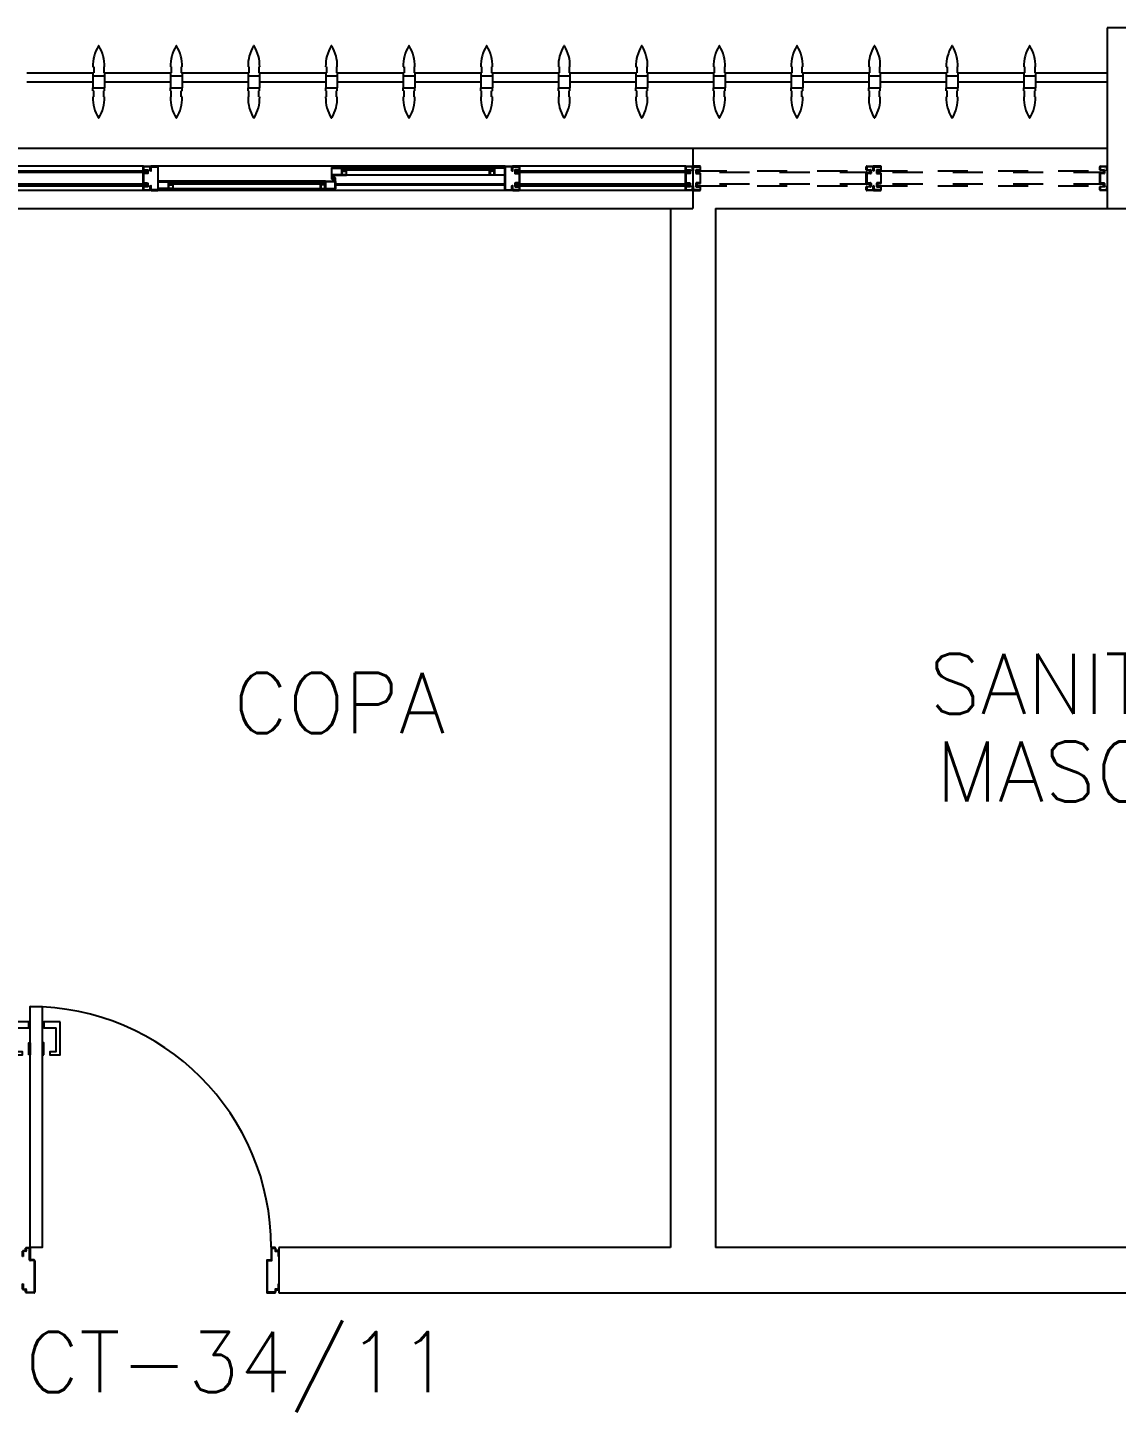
# Model space of a CAD drawing. Header units: millimetres. Extents: x 2686 to 2939, y 1294 to 1441.
# Drawn here: x 2780.687 to 2784.301, y 1343.978 to 1348.575 of the extents above; entities that cross this region are included whole.
import ezdxf

# ---------------------------------------------------------------- set-up
doc = ezdxf.new("R2010")
doc.units = ezdxf.units.MM
doc.linetypes.add('HIDDEN', pattern=[0.375, 0.25, -0.125])
for name, color, linetype in [('AR-ALV', 2, 'Continuous'), ('AR-BRISES', 1, 'Continuous'), ('AR-ESQ', 1, 'Continuous'), ('AR-ESTC', 3, 'Continuous'), ('AR-PEITORIL', 1, 'Continuous'), ('AR-PORTA', 1, 'Continuous'), ('BR-PAINEL', 1, 'Continuous'), ('BR-SUPORTE', 1, 'Continuous'), ('DT-ESQ-BAGUETE-C', 1, 'Continuous'), ('DT-ESQ-BAGUETE-V', 1, 'Continuous'), ('DT-ESQ-CHAPA DOBRADA-V', 1, 'Continuous'), ('DT-ESQ-MARCO-V', 1, 'Continuous'), ('DT-ESQ-PERFIL CADEIRA-C', 2, 'Continuous'), ('DT-ESQ-PERFIL CADEIRA-V', 2, 'Continuous'), ('DT-ESQ-PERFIL U SIMPLES-C', 2, 'Continuous'), ('DT-ESQ-PERFIL U-C', 2, 'Continuous'), ('DT-ESQ-PERFIL U-V', 1, 'Continuous'), ('DT-ESQ-VIDRO-C', 2, 'Continuous'), ('DT-ESQ-VIDRO-PROJ', 32, 'HIDDEN'), ('DT-ESQ-VIDRO-V', 71, 'Continuous'), ('DT-TXTMOD', 1, 'Continuous'), ('ENDEREÇO', 2, 'Continuous'), ('maçaneta', 1, 'Continuous'), ('mov', 1, 'Continuous'), ('PM-PERFIL U-C', 2, 'Continuous'), ('pm1', 2, 'Continuous'), ('TEXTO', 2, 'Continuous')]:
    doc.layers.add(name, color=color, linetype=linetype)
doc.styles.add('S10', font='simplex.shx', dxfattribs={"height": 0.1})
doc.styles.add('UNB-100', font='simplex.shx', dxfattribs={"height": 0.2})
doc.styles.add('UNB1-100', font='simplex.shx', dxfattribs={"height": 0.2})

# ---------------------------------------------------------------- blocks, each defined once
blk = doc.blocks.new('EF54-P')
at = {"layer": 'DT-ESQ-BAGUETE-C', "ltscale": 0.1}
for points in [[(2.61, -0.08), (2.5965, -0.08), (2.5965, -0.0785), (2.6095, -0.0785, 0.414214), (2.61, -0.078), (2.61, -0.067, 0.414214), (2.6095, -0.0665), (2.5965, -0.0665), (2.5965, -0.065), (2.61, -0.065, -0.414214), (2.6115, -0.0665), (2.6115, -0.0785, -0.414214)], [(3.1015, -0.08), (3.115, -0.08), (3.115, -0.0785), (3.102, -0.0785, -0.414214), (3.1015, -0.078), (3.1015, -0.067, -0.414214), (3.102, -0.0665), (3.115, -0.0665), (3.115, -0.065), (3.1015, -0.065, 0.414214), (3.1, -0.0665), (3.1, -0.0785, 0.414214)], [(2.0485, -0.125), (2.035, -0.125), (2.035, -0.1235), (2.048, -0.1235, 0.414214), (2.0485, -0.123), (2.0485, -0.112, 0.414214), (2.048, -0.1115), (2.035, -0.1115), (2.035, -0.11), (2.0485, -0.11, -0.414214), (2.05, -0.1115), (2.05, -0.1235, -0.414214)], [(2.5265, -0.125), (2.54, -0.125), (2.54, -0.1235), (2.527, -0.1235, -0.414214), (2.5265, -0.123), (2.5265, -0.112, -0.414214), (2.527, -0.1115), (2.54, -0.1115), (2.54, -0.11), (2.5265, -0.11, 0.414214), (2.525, -0.1115), (2.525, -0.1235, 0.414214)]]:
    blk.add_lwpolyline(points, format="xyb", close=True, dxfattribs=at)
at = {"layer": 'DT-ESQ-BAGUETE-V', "ltscale": 0.1}
for p, q in [((2.61, -0.065), (3.1015, -0.065)), ((2.0485, -0.11), (2.5265, -0.11))]:
    blk.add_line(p, q, dxfattribs=at)
at = {"layer": 'DT-ESQ-CHAPA DOBRADA-V', "ltscale": 0.1}
for p, q in [((2, -0.077), (2.5615, -0.077)), ((2, -0.08), (2.5615, -0.08))]:
    blk.add_line(p, q, dxfattribs=at)
at = {"layer": 'DT-ESQ-MARCO-V', "ltscale": 0.1}
for p, q in [((1.3985, -0.06), (1.9515, -0.06)), ((3.1985, -0.06), (3.7515, -0.06)), ((1.3985, -0.14), (1.9515, -0.14)), ((3.1985, -0.14), (3.7515, -0.14))]:
    blk.add_line(p, q, dxfattribs=at)
at = {"layer": 'DT-ESQ-PERFIL CADEIRA-C', "ltscale": 0.1}
for p, q in [((2.5635, -0.0885), (2.61, -0.0885)), ((3.15, -0.0885), (3.1015, -0.0885)), ((2, -0.1335), (2.0485, -0.1335)), ((2.573, -0.1335), (2.5265, -0.1335))]:
    blk.add_line(p, q, dxfattribs=at)
for points in [[(2.61, -0.087, -1), (2.61, -0.09), (2.5635, -0.09, -0.414214), (2.5615, -0.088), (2.5615, -0.067, -0.414214), (2.5635, -0.065), (2.595, -0.065, -0.414214), (2.5965, -0.0665), (2.5965, -0.087)], [(2.5965, -0.0885, -0.198913), (2.5954, -0.0881, -0.198913), (2.595, -0.087), (2.595, -0.067, 0.414214), (2.5945, -0.0665), (2.5635, -0.0665, 0.414214), (2.563, -0.067), (2.563, -0.088, 0.414214), (2.5635, -0.0885)], [(3.1015, -0.09), (3.15, -0.09), (3.15, -0.0885), (3.115, -0.0885, 0.198912), (3.1161, -0.0881, 0.198913), (3.1165, -0.087), (3.1165, -0.067, -0.414214), (3.117, -0.0665), (3.15, -0.0665), (3.15, -0.065), (3.1165, -0.065, 0.414214), (3.115, -0.0665), (3.115, -0.0785), (3.115, -0.08), (3.115, -0.087), (3.1015, -0.087, 1)], [(2.0485, -0.135), (2, -0.135), (2, -0.1335), (2.035, -0.1335, -0.198912), (2.0339, -0.1331, -0.198913), (2.0335, -0.132), (2.0335, -0.112, 0.414214), (2.033, -0.1115), (2, -0.1115), (2, -0.11), (2.0335, -0.11, -0.414214), (2.035, -0.1115), (2.035, -0.1235), (2.035, -0.125), (2.035, -0.132), (2.0485, -0.132, -1)], [(2.5265, -0.132, 1), (2.5265, -0.135), (2.573, -0.135, 0.414214), (2.575, -0.133), (2.575, -0.112, 0.414214), (2.573, -0.11), (2.5415, -0.11, 0.414214), (2.54, -0.1115), (2.54, -0.132)], [(2.54, -0.1335, 0.198913), (2.5411, -0.1331, 0.198913), (2.5415, -0.132), (2.5415, -0.112, -0.414214), (2.542, -0.1115), (2.573, -0.1115, -0.414214), (2.5735, -0.112), (2.5735, -0.133, -0.414214), (2.573, -0.1335)]]:
    blk.add_lwpolyline(points, format="xyb", close=True, dxfattribs=at)
at = {"layer": 'DT-ESQ-PERFIL CADEIRA-V', "ltscale": 0.1}
for p, q in [((2.595, -0.09), (3.1015, -0.09)), ((2.0485, -0.135), (2.5265, -0.135))]:
    blk.add_line(p, q, dxfattribs=at)
at = {"layer": 'DT-ESQ-PERFIL U SIMPLES-C', "ltscale": 0.1}
for points in [[(2.5635, -0.102), (2.5715, -0.102), (2.5715, -0.1005), (2.5635, -0.1005, -0.414214), (2.563, -0.1), (2.563, -0.092, -0.414214), (2.5635, -0.0915), (2.5715, -0.0915), (2.5715, -0.09), (2.5635, -0.09, 0.414214), (2.5615, -0.092), (2.5615, -0.1, 0.414214)], [(2.573, -0.098), (2.565, -0.098), (2.565, -0.0995), (2.573, -0.0995, -0.414214), (2.5735, -0.1), (2.5735, -0.108, -0.414214), (2.573, -0.1085), (2.565, -0.1085), (2.565, -0.11), (2.573, -0.11, 0.414214), (2.575, -0.108), (2.575, -0.1, 0.414214)]]:
    blk.add_lwpolyline(points, format="xyb", close=True, dxfattribs=at)
at = {"layer": 'DT-ESQ-PERFIL U-C', "ltscale": 0.1}
for points in [[(1.4, -0.1285), (1.4, -0.1385, -0.414214), (1.3985, -0.14), (1.3765, -0.14, -0.414214), (1.375, -0.1385), (1.375, -0.125), (1.3765, -0.125), (1.3765, -0.138, 0.414214), (1.377, -0.1385), (1.398, -0.1385, 0.414214), (1.3985, -0.138), (1.3985, -0.1285), (1.3855, -0.1285, -0.414214), (1.384, -0.127), (1.384, -0.117, -0.414214), (1.3855, -0.1155), (1.3985, -0.1155), (1.3985, -0.0845), (1.3855, -0.0845, -0.414214), (1.384, -0.083), (1.384, -0.073, -0.414214), (1.3855, -0.0715), (1.3985, -0.0715), (1.3985, -0.062, 0.414214), (1.398, -0.0615), (1.377, -0.0615, 0.414214), (1.3765, -0.062), (1.3765, -0.075), (1.375, -0.075), (1.375, -0.0615, -0.414214), (1.3765, -0.06), (1.3985, -0.06, -0.414214), (1.4, -0.0615), (1.4, -0.0715, -0.414214), (1.3985, -0.073), (1.3855, -0.073), (1.3855, -0.083), (1.3985, -0.083), (1.3985, -0.083, -0.414214), (1.4, -0.0845), (1.4, -0.1155, -0.414214), (1.3985, -0.117), (1.3985, -0.117), (1.3855, -0.117), (1.3855, -0.127), (1.3985, -0.127, -0.414214)], [(1.95, -0.1285), (1.95, -0.1385, 0.414214), (1.9515, -0.14), (1.9735, -0.14, 0.414214), (1.975, -0.1385), (1.975, -0.125), (1.9735, -0.125), (1.9735, -0.138, -0.414214), (1.973, -0.1385), (1.952, -0.1385, -0.414214), (1.9515, -0.138), (1.9515, -0.1285), (1.9645, -0.1285, 0.414214), (1.966, -0.127), (1.966, -0.117, 0.414214), (1.9645, -0.1155), (1.9515, -0.1155), (1.9515, -0.0845), (1.9645, -0.0845, 0.414214), (1.966, -0.083), (1.966, -0.073, 0.414214), (1.9645, -0.0715), (1.9515, -0.0715), (1.9515, -0.062, -0.414214), (1.952, -0.0615), (1.973, -0.0615, -0.414214), (1.9735, -0.062), (1.9735, -0.075), (1.975, -0.075), (1.975, -0.0615, 0.414214), (1.9735, -0.06), (1.9515, -0.06, 0.414214), (1.95, -0.0615), (1.95, -0.0715, 0.414214), (1.9515, -0.073), (1.9645, -0.073), (1.9645, -0.083), (1.9515, -0.083), (1.9515, -0.083, 0.414214), (1.95, -0.0845), (1.95, -0.1155, 0.414214), (1.9515, -0.117), (1.9515, -0.117), (1.9645, -0.117), (1.9645, -0.127), (1.9515, -0.127, 0.414214)], [(1.975, -0.0615, -0.414214), (1.9765, -0.06), (1.9985, -0.06, -0.414214), (2, -0.0615), (2, -0.1385, -0.414214), (1.9985, -0.14), (1.9765, -0.14, -0.414214), (1.975, -0.1385), (1.975, -0.125), (1.9765, -0.125), (1.9765, -0.138, 0.414214), (1.977, -0.1385), (1.998, -0.1385, 0.414214), (1.9985, -0.138), (1.9985, -0.062, 0.414214), (1.998, -0.0615), (1.977, -0.0615, 0.414214), (1.9765, -0.062), (1.9765, -0.075), (1.975, -0.075)], [(3.175, -0.0615, 0.414214), (3.1735, -0.06), (3.1515, -0.06, 0.414214), (3.15, -0.0615), (3.15, -0.1385, 0.414214), (3.1515, -0.14), (3.1735, -0.14, 0.414214), (3.175, -0.1385), (3.175, -0.125), (3.1735, -0.125), (3.1735, -0.138, -0.414214), (3.173, -0.1385), (3.152, -0.1385, -0.414214), (3.1515, -0.138), (3.1515, -0.062, -0.414214), (3.152, -0.0615), (3.173, -0.0615, -0.414214), (3.1735, -0.062), (3.1735, -0.075), (3.175, -0.075)], [(3.2, -0.1285), (3.2, -0.1385, -0.414214), (3.1985, -0.14), (3.1765, -0.14, -0.414214), (3.175, -0.1385), (3.175, -0.125), (3.1765, -0.125), (3.1765, -0.138, 0.414214), (3.177, -0.1385), (3.198, -0.1385, 0.414214), (3.1985, -0.138), (3.1985, -0.1285), (3.1855, -0.1285, -0.414214), (3.184, -0.127), (3.184, -0.117, -0.414214), (3.1855, -0.1155), (3.1985, -0.1155), (3.1985, -0.0845), (3.1855, -0.0845, -0.414214), (3.184, -0.083), (3.184, -0.073, -0.414214), (3.1855, -0.0715), (3.1985, -0.0715), (3.1985, -0.062, 0.414214), (3.198, -0.0615), (3.177, -0.0615, 0.414214), (3.1765, -0.062), (3.1765, -0.075), (3.175, -0.075), (3.175, -0.0615, -0.414214), (3.1765, -0.06), (3.1985, -0.06, -0.414214), (3.2, -0.0615), (3.2, -0.0715, -0.414214), (3.1985, -0.073), (3.1855, -0.073), (3.1855, -0.083), (3.1985, -0.083), (3.1985, -0.083, -0.414214), (3.2, -0.0845), (3.2, -0.1155, -0.414214), (3.1985, -0.117), (3.1985, -0.117), (3.1855, -0.117), (3.1855, -0.127), (3.1985, -0.127, -0.414214)]]:
    blk.add_lwpolyline(points, format="xyb", close=True, dxfattribs=at)
at = {"layer": 'DT-ESQ-PERFIL U-V', "ltscale": 0.1}
for p, q in [((1.9985, -0.06), (3.1515, -0.06)), ((1.9985, -0.14), (3.1515, -0.14))]:
    blk.add_line(p, q, dxfattribs=at)
at = {"layer": 'DT-ESQ-VIDRO-C', "ltscale": 0.1}
for points in [[(1.9625, -0.081), (1.9625, -0.075), (1.3875, -0.075), (1.3875, -0.081)], [(3.1125, -0.085), (3.1125, -0.082), (2.599, -0.082), (2.599, -0.085)], [(3.7625, -0.081), (3.7625, -0.075), (3.1875, -0.075), (3.1875, -0.081)], [(2.038, -0.13), (2.038, -0.127), (2.537, -0.127), (2.537, -0.13)]]:
    blk.add_lwpolyline(points, close=True, dxfattribs=at)
at = {"layer": 'DT-ESQ-VIDRO-PROJ', "ltscale": 0.1}
for points in [[(0.025, -0.1285), (0.025, -0.1385, -0.414214), (0.0235, -0.14), (0.0015, -0.14, -0.414214), (0, -0.1385), (0, -0.125), (0.0015, -0.125), (0.0015, -0.138, 0.414214), (0.002, -0.1385), (0.023, -0.1385, 0.414214), (0.0235, -0.138), (0.0235, -0.1285), (0.0105, -0.1285, -0.414214), (0.009, -0.127), (0.009, -0.117, -0.414214), (0.0105, -0.1155), (0.0235, -0.1155), (0.0235, -0.0845), (0.0105, -0.0845, -0.414214), (0.009, -0.083), (0.009, -0.073, -0.414214), (0.0105, -0.0715), (0.0235, -0.0715), (0.0235, -0.062, 0.414214), (0.023, -0.0615), (0.002, -0.0615, 0.414214), (0.0015, -0.062), (0.0015, -0.075), (0, -0.075), (0, -0.0615, -0.414214), (0.0015, -0.06), (0.0235, -0.06, -0.414214), (0.025, -0.0615), (0.025, -0.0715, -0.414214), (0.0235, -0.073), (0.0105, -0.073), (0.0105, -0.083), (0.0235, -0.083), (0.0235, -0.083, -0.414214), (0.025, -0.0845), (0.025, -0.1155, -0.414214), (0.0235, -0.117), (0.0235, -0.117), (0.0105, -0.117), (0.0105, -0.127), (0.0235, -0.127, -0.414214)], [(0.75, -0.1285), (0.75, -0.1385, 0.414214), (0.7515, -0.14), (0.7735, -0.14, 0.414214), (0.775, -0.1385), (0.775, -0.125), (0.7735, -0.125), (0.7735, -0.138, -0.414214), (0.773, -0.1385), (0.752, -0.1385, -0.414214), (0.7515, -0.138), (0.7515, -0.1285), (0.7645, -0.1285, 0.414214), (0.766, -0.127), (0.766, -0.117, 0.414214), (0.7645, -0.1155), (0.7515, -0.1155), (0.7515, -0.0845), (0.7645, -0.0845, 0.414214), (0.766, -0.083), (0.766, -0.073, 0.414214), (0.7645, -0.0715), (0.7515, -0.0715), (0.7515, -0.062, -0.414214), (0.752, -0.0615), (0.773, -0.0615, -0.414214), (0.7735, -0.062), (0.7735, -0.075), (0.775, -0.075), (0.775, -0.0615, 0.414214), (0.7735, -0.06), (0.7515, -0.06, 0.414214), (0.75, -0.0615), (0.75, -0.0715, 0.414214), (0.7515, -0.073), (0.7645, -0.073), (0.7645, -0.083), (0.7515, -0.083), (0.7515, -0.083, 0.414214), (0.75, -0.0845), (0.75, -0.1155, 0.414214), (0.7515, -0.117), (0.7515, -0.117), (0.7645, -0.117), (0.7645, -0.127), (0.7515, -0.127, 0.414214)], [(0.8, -0.1285), (0.8, -0.1385, -0.414214), (0.7985, -0.14), (0.7765, -0.14, -0.414214), (0.775, -0.1385), (0.775, -0.125), (0.7765, -0.125), (0.7765, -0.138, 0.414214), (0.777, -0.1385), (0.798, -0.1385, 0.414214), (0.7985, -0.138), (0.7985, -0.1285), (0.7855, -0.1285, -0.414214), (0.784, -0.127), (0.784, -0.117, -0.414214), (0.7855, -0.1155), (0.7985, -0.1155), (0.7985, -0.0845), (0.7855, -0.0845, -0.414214), (0.784, -0.083), (0.784, -0.073, -0.414214), (0.7855, -0.0715), (0.7985, -0.0715), (0.7985, -0.062, 0.414214), (0.798, -0.0615), (0.777, -0.0615, 0.414214), (0.7765, -0.062), (0.7765, -0.075), (0.775, -0.075), (0.775, -0.0615, -0.414214), (0.7765, -0.06), (0.7985, -0.06, -0.414214), (0.8, -0.0615), (0.8, -0.0715, -0.414214), (0.7985, -0.073), (0.7855, -0.073), (0.7855, -0.083), (0.7985, -0.083), (0.7985, -0.083, -0.414214), (0.8, -0.0845), (0.8, -0.1155, -0.414214), (0.7985, -0.117), (0.7985, -0.117), (0.7855, -0.117), (0.7855, -0.127), (0.7985, -0.127, -0.414214)], [(1.35, -0.1285), (1.35, -0.1385, 0.414214), (1.3515, -0.14), (1.3735, -0.14, 0.414214), (1.375, -0.1385), (1.375, -0.125), (1.3735, -0.125), (1.3735, -0.138, -0.414214), (1.373, -0.1385), (1.352, -0.1385, -0.414214), (1.3515, -0.138), (1.3515, -0.1285), (1.3645, -0.1285, 0.414214), (1.366, -0.127), (1.366, -0.117, 0.414214), (1.3645, -0.1155), (1.3515, -0.1155), (1.3515, -0.0845), (1.3645, -0.0845, 0.414214), (1.366, -0.083), (1.366, -0.073, 0.414214), (1.3645, -0.0715), (1.3515, -0.0715), (1.3515, -0.062, -0.414214), (1.352, -0.0615), (1.373, -0.0615, -0.414214), (1.3735, -0.062), (1.3735, -0.075), (1.375, -0.075), (1.375, -0.0615, 0.414214), (1.3735, -0.06), (1.3515, -0.06, 0.414214), (1.35, -0.0615), (1.35, -0.0715, 0.414214), (1.3515, -0.073), (1.3645, -0.073), (1.3645, -0.083), (1.3515, -0.083), (1.3515, -0.083, 0.414214), (1.35, -0.0845), (1.35, -0.1155, 0.414214), (1.3515, -0.117), (1.3515, -0.117), (1.3645, -0.117), (1.3645, -0.127), (1.3515, -0.127, 0.414214)]]:
    blk.add_lwpolyline(points, format="xyb", close=True, dxfattribs=at)
for points in [[(0.7625, -0.081), (0.7625, -0.075), (0.0125, -0.075), (0.0125, -0.081)], [(1.3625, -0.081), (1.3625, -0.075), (0.7875, -0.075), (0.7875, -0.081)], [(0.7625, -0.119), (0.7625, -0.125), (0.0125, -0.125), (0.0125, -0.119)], [(1.3625, -0.119), (1.3625, -0.125), (0.7875, -0.125), (0.7875, -0.119)]]:
    blk.add_lwpolyline(points, close=True, dxfattribs=at)
at = {"layer": 'DT-ESQ-VIDRO-V', "ltscale": 0.1}
for points in [[(1.9625, -0.119), (1.9625, -0.125), (1.3875, -0.125), (1.3875, -0.119)], [(3.7625, -0.119), (3.7625, -0.125), (3.1875, -0.125), (3.1875, -0.119)]]:
    blk.add_lwpolyline(points, close=True, dxfattribs=at)
at = {"layer": 'DT-TXTMOD', "ltscale": 0.1, "style": 'S10', "flags": 3}
for tag, p in [('M01', (0.025, -0.28)), ('M02', (0.3253, -0.28)), ('M03', (0.627, -0.28)), ('M04', (0.9288, -0.28)), ('M05', (1.2306, -0.28)), ('M06', (1.5323, -0.28)), ('M07', (1.8341, -0.28)), ('M08', (2.1359, -0.28)), ('M09', (2.4376, -0.28)), ('M10', (2.7394, -0.28)), ('M11', (3.0412, -0.28)), ('M12', (3.3429, -0.28)), ('M13', (3.6447, -0.28)), ('M14', (3.9464, -0.28)), ('M15', (4.2482, -0.28)), ('M16', (4.55, -0.28)), ('M17', (4.8517, -0.28))]:
    blk.add_attdef(tag, p, '', height=0.1, dxfattribs=at)
blk = doc.blocks.new('BR-MODULO8')
at = {"layer": 'BR-PAINEL'}
for p, q in [((-3.3667, 0.27), (-3.3642, 0.27)), ((-3.3667, 0.25), (-3.3667, 0.24)), ((-3.3667, 0.25), (-3.3642, 0.25)), ((-3.3667, 0.24), (-3.3283, 0.24)), ((-3.3667, 0.24), (-3.3667, 0.2)), ((-3.3642, 0.27), (-3.3642, 0.25)), ((-3.3308, 0.27), (-3.3308, 0.25)), ((-3.3283, 0.27), (-3.3308, 0.27)), ((-3.3283, 0.25), (-3.3308, 0.25)), ((-3.3283, 0.25), (-3.3283, 0.24)), ((-3.3283, 0.24), (-3.3283, 0.2)), ((-3.1092, 0.27), (-3.1067, 0.27)), ((-3.1092, 0.25), (-3.1092, 0.24)), ((-3.1092, 0.25), (-3.1067, 0.25)), ((-3.1092, 0.24), (-3.0708, 0.24)), ((-3.1092, 0.24), (-3.1092, 0.2)), ((-3.1067, 0.27), (-3.1067, 0.25)), ((-3.0733, 0.27), (-3.0733, 0.25)), ((-3.0708, 0.27), (-3.0733, 0.27)), ((-3.0708, 0.25), (-3.0733, 0.25)), ((-3.0708, 0.25), (-3.0708, 0.24)), ((-3.0708, 0.24), (-3.0708, 0.2)), ((-2.8517, 0.27), (-2.8492, 0.27)), ((-2.8517, 0.25), (-2.8517, 0.24)), ((-2.8517, 0.25), (-2.8492, 0.25)), ((-2.8517, 0.24), (-2.8133, 0.24)), ((-2.8517, 0.24), (-2.8517, 0.2)), ((-2.8492, 0.27), (-2.8492, 0.25)), ((-2.8158, 0.27), (-2.8158, 0.25)), ((-2.8133, 0.27), (-2.8158, 0.27)), ((-2.8133, 0.25), (-2.8158, 0.25)), ((-2.8133, 0.25), (-2.8133, 0.24)), ((-2.8133, 0.24), (-2.8133, 0.2)), ((-2.5942, 0.27), (-2.5917, 0.27)), ((-2.5942, 0.25), (-2.5942, 0.24)), ((-2.5942, 0.25), (-2.5917, 0.25)), ((-2.5942, 0.24), (-2.5558, 0.24)), ((-2.5942, 0.24), (-2.5942, 0.2)), ((-2.5917, 0.27), (-2.5917, 0.25)), ((-2.5583, 0.27), (-2.5583, 0.25)), ((-2.5558, 0.27), (-2.5583, 0.27)), ((-2.5558, 0.25), (-2.5583, 0.25)), ((-2.5558, 0.25), (-2.5558, 0.24)), ((-2.5558, 0.24), (-2.5558, 0.2)), ((-2.3367, 0.27), (-2.3342, 0.27)), ((-2.3367, 0.25), (-2.3367, 0.24)), ((-2.3367, 0.25), (-2.3342, 0.25)), ((-2.3367, 0.24), (-2.2983, 0.24)), ((-2.3367, 0.24), (-2.3367, 0.2)), ((-2.3342, 0.27), (-2.3342, 0.25)), ((-2.3008, 0.27), (-2.3008, 0.25)), ((-2.2983, 0.27), (-2.3008, 0.27)), ((-2.2983, 0.25), (-2.3008, 0.25)), ((-2.2983, 0.25), (-2.2983, 0.24)), ((-2.2983, 0.24), (-2.2983, 0.2)), ((-2.0792, 0.27), (-2.0767, 0.27)), ((-2.0792, 0.25), (-2.0792, 0.24)), ((-2.0792, 0.25), (-2.0767, 0.25)), ((-2.0792, 0.24), (-2.0408, 0.24)), ((-2.0792, 0.24), (-2.0792, 0.2)), ((-2.0767, 0.27), (-2.0767, 0.25)), ((-2.0433, 0.27), (-2.0433, 0.25)), ((-2.0408, 0.27), (-2.0433, 0.27)), ((-2.0408, 0.25), (-2.0433, 0.25)), ((-2.0408, 0.25), (-2.0408, 0.24)), ((-2.0408, 0.24), (-2.0408, 0.2)), ((-1.8217, 0.27), (-1.8192, 0.27)), ((-1.8217, 0.25), (-1.8217, 0.24)), ((-1.8217, 0.25), (-1.8192, 0.25)), ((-1.8217, 0.24), (-1.7833, 0.24)), ((-1.8217, 0.24), (-1.8217, 0.2)), ((-1.8192, 0.27), (-1.8192, 0.25)), ((-1.7858, 0.27), (-1.7858, 0.25)), ((-1.7833, 0.27), (-1.7858, 0.27)), ((-1.7833, 0.25), (-1.7858, 0.25)), ((-1.7833, 0.25), (-1.7833, 0.24)), ((-1.7833, 0.24), (-1.7833, 0.2)), ((-1.5642, 0.27), (-1.5617, 0.27)), ((-1.5642, 0.25), (-1.5642, 0.24)), ((-1.5642, 0.25), (-1.5617, 0.25)), ((-1.5642, 0.24), (-1.5258, 0.24)), ((-1.5642, 0.24), (-1.5642, 0.2)), ((-1.5617, 0.27), (-1.5617, 0.25)), ((-1.5283, 0.27), (-1.5283, 0.25)), ((-1.5258, 0.27), (-1.5283, 0.27)), ((-1.5258, 0.25), (-1.5283, 0.25)), ((-1.5258, 0.25), (-1.5258, 0.24)), ((-1.5258, 0.24), (-1.5258, 0.2)), ((-1.3067, 0.27), (-1.3042, 0.27)), ((-1.3067, 0.25), (-1.3067, 0.24)), ((-1.3067, 0.25), (-1.3042, 0.25)), ((-1.3067, 0.24), (-1.2683, 0.24)), ((-1.3067, 0.24), (-1.3067, 0.2)), ((-1.3042, 0.27), (-1.3042, 0.25)), ((-1.2708, 0.27), (-1.2708, 0.25)), ((-1.2683, 0.27), (-1.2708, 0.27)), ((-1.2683, 0.25), (-1.2708, 0.25)), ((-1.2683, 0.25), (-1.2683, 0.24)), ((-1.2683, 0.24), (-1.2683, 0.2)), ((-1.0492, 0.27), (-1.0467, 0.27)), ((-1.0492, 0.25), (-1.0492, 0.24)), ((-1.0492, 0.25), (-1.0467, 0.25)), ((-1.0492, 0.24), (-1.0108, 0.24)), ((-1.0492, 0.24), (-1.0492, 0.2)), ((-1.0467, 0.27), (-1.0467, 0.25)), ((-1.0133, 0.27), (-1.0133, 0.25)), ((-1.0108, 0.27), (-1.0133, 0.27)), ((-1.0108, 0.25), (-1.0133, 0.25)), ((-1.0108, 0.25), (-1.0108, 0.24)), ((-1.0108, 0.24), (-1.0108, 0.2)), ((-0.7917, 0.27), (-0.7892, 0.27)), ((-0.7917, 0.25), (-0.7917, 0.24)), ((-0.7917, 0.25), (-0.7892, 0.25)), ((-0.7917, 0.24), (-0.7533, 0.24)), ((-0.7917, 0.24), (-0.7917, 0.2)), ((-0.7892, 0.27), (-0.7892, 0.25)), ((-0.7558, 0.27), (-0.7558, 0.25)), ((-0.7533, 0.27), (-0.7558, 0.27)), ((-0.7533, 0.25), (-0.7558, 0.25)), ((-0.7533, 0.25), (-0.7533, 0.24)), ((-0.7533, 0.24), (-0.7533, 0.2)), ((-0.5342, 0.27), (-0.5317, 0.27)), ((-0.5342, 0.25), (-0.5317, 0.25)), ((-0.5342, 0.25), (-0.5342, 0.24)), ((-0.5342, 0.24), (-0.5342, 0.2)), ((-0.5342, 0.24), (-0.4958, 0.24)), ((-0.5317, 0.27), (-0.5317, 0.25)), ((-0.4958, 0.27), (-0.4983, 0.27)), ((-0.4983, 0.27), (-0.4983, 0.25)), ((-0.4958, 0.25), (-0.4983, 0.25)), ((-0.4958, 0.25), (-0.4958, 0.24)), ((-0.4958, 0.24), (-0.4958, 0.2)), ((-0.2767, 0.27), (-0.2742, 0.27)), ((-0.2767, 0.25), (-0.2767, 0.24)), ((-0.2767, 0.25), (-0.2742, 0.25)), ((-0.2767, 0.24), (-0.2383, 0.24)), ((-0.2767, 0.24), (-0.2767, 0.2)), ((-0.2742, 0.27), (-0.2742, 0.25)), ((-0.2408, 0.27), (-0.2408, 0.25)), ((-0.2383, 0.27), (-0.2408, 0.27)), ((-0.2383, 0.25), (-0.2408, 0.25)), ((-0.2383, 0.25), (-0.2383, 0.24)), ((-0.2383, 0.24), (-0.2383, 0.2)), ((-3.3667, 0.2), (-3.3283, 0.2)), ((-3.3667, 0.19), (-3.3667, 0.2)), ((-3.3667, 0.19), (-3.3642, 0.19)), ((-3.3642, 0.17), (-3.3642, 0.19)), ((-3.3283, 0.19), (-3.3308, 0.19)), ((-3.3308, 0.17), (-3.3308, 0.19)), ((-3.3283, 0.19), (-3.3283, 0.2)), ((-3.1092, 0.2), (-3.0708, 0.2)), ((-3.1092, 0.19), (-3.1092, 0.2)), ((-3.1092, 0.19), (-3.1067, 0.19)), ((-3.1067, 0.17), (-3.1067, 0.19)), ((-3.0708, 0.19), (-3.0733, 0.19)), ((-3.0733, 0.17), (-3.0733, 0.19)), ((-3.0708, 0.19), (-3.0708, 0.2)), ((-2.8517, 0.2), (-2.8133, 0.2)), ((-2.8517, 0.19), (-2.8517, 0.2)), ((-2.8517, 0.19), (-2.8492, 0.19)), ((-2.8492, 0.17), (-2.8492, 0.19)), ((-2.8133, 0.19), (-2.8158, 0.19)), ((-2.8158, 0.17), (-2.8158, 0.19)), ((-2.8133, 0.19), (-2.8133, 0.2)), ((-2.5942, 0.2), (-2.5558, 0.2)), ((-2.5942, 0.19), (-2.5942, 0.2)), ((-2.5942, 0.19), (-2.5917, 0.19)), ((-2.5917, 0.17), (-2.5917, 0.19)), ((-2.5558, 0.19), (-2.5583, 0.19)), ((-2.5583, 0.17), (-2.5583, 0.19)), ((-2.5558, 0.19), (-2.5558, 0.2)), ((-2.3367, 0.2), (-2.2983, 0.2)), ((-2.3367, 0.19), (-2.3367, 0.2)), ((-2.3367, 0.19), (-2.3342, 0.19)), ((-2.3342, 0.17), (-2.3342, 0.19)), ((-2.2983, 0.19), (-2.3008, 0.19)), ((-2.3008, 0.17), (-2.3008, 0.19)), ((-2.2983, 0.19), (-2.2983, 0.2)), ((-2.0792, 0.2), (-2.0408, 0.2)), ((-2.0792, 0.19), (-2.0792, 0.2)), ((-2.0792, 0.19), (-2.0767, 0.19)), ((-2.0767, 0.17), (-2.0767, 0.19)), ((-2.0408, 0.19), (-2.0433, 0.19)), ((-2.0433, 0.17), (-2.0433, 0.19)), ((-2.0408, 0.19), (-2.0408, 0.2)), ((-1.8217, 0.2), (-1.7833, 0.2)), ((-1.8217, 0.19), (-1.8217, 0.2)), ((-1.8217, 0.19), (-1.8192, 0.19)), ((-1.8192, 0.17), (-1.8192, 0.19)), ((-1.7833, 0.19), (-1.7858, 0.19)), ((-1.7858, 0.17), (-1.7858, 0.19)), ((-1.7833, 0.19), (-1.7833, 0.2)), ((-1.5642, 0.2), (-1.5258, 0.2)), ((-1.5642, 0.19), (-1.5642, 0.2)), ((-1.5642, 0.19), (-1.5617, 0.19)), ((-1.5617, 0.17), (-1.5617, 0.19)), ((-1.5258, 0.19), (-1.5283, 0.19)), ((-1.5283, 0.17), (-1.5283, 0.19)), ((-1.5258, 0.19), (-1.5258, 0.2)), ((-1.3067, 0.2), (-1.2683, 0.2)), ((-1.3067, 0.19), (-1.3067, 0.2)), ((-1.3067, 0.19), (-1.3042, 0.19)), ((-1.3042, 0.17), (-1.3042, 0.19)), ((-1.2683, 0.19), (-1.2708, 0.19)), ((-1.2708, 0.17), (-1.2708, 0.19)), ((-1.2683, 0.19), (-1.2683, 0.2)), ((-1.0492, 0.2), (-1.0108, 0.2)), ((-1.0492, 0.19), (-1.0492, 0.2)), ((-1.0492, 0.19), (-1.0467, 0.19)), ((-1.0467, 0.17), (-1.0467, 0.19)), ((-1.0108, 0.19), (-1.0133, 0.19)), ((-1.0133, 0.17), (-1.0133, 0.19)), ((-1.0108, 0.19), (-1.0108, 0.2)), ((-0.7917, 0.2), (-0.7533, 0.2)), ((-0.7917, 0.19), (-0.7917, 0.2)), ((-0.7917, 0.19), (-0.7892, 0.19)), ((-0.7892, 0.17), (-0.7892, 0.19)), ((-0.7533, 0.19), (-0.7558, 0.19)), ((-0.7558, 0.17), (-0.7558, 0.19)), ((-0.7533, 0.19), (-0.7533, 0.2)), ((-0.5342, 0.19), (-0.5342, 0.2)), ((-0.5342, 0.2), (-0.4958, 0.2)), ((-0.5342, 0.19), (-0.5317, 0.19)), ((-0.5317, 0.17), (-0.5317, 0.19)), ((-0.4983, 0.17), (-0.4983, 0.19)), ((-0.4958, 0.19), (-0.4983, 0.19)), ((-0.4958, 0.19), (-0.4958, 0.2)), ((-0.2767, 0.2), (-0.2383, 0.2)), ((-0.2767, 0.19), (-0.2767, 0.2)), ((-0.2767, 0.19), (-0.2742, 0.19)), ((-0.2742, 0.17), (-0.2742, 0.19)), ((-0.2383, 0.19), (-0.2408, 0.19)), ((-0.2408, 0.17), (-0.2408, 0.19)), ((-0.2383, 0.19), (-0.2383, 0.2)), ((-3.3667, 0.17), (-3.3642, 0.17)), ((-3.3283, 0.17), (-3.3308, 0.17)), ((-3.1092, 0.17), (-3.1067, 0.17)), ((-3.0708, 0.17), (-3.0733, 0.17)), ((-2.8517, 0.17), (-2.8492, 0.17)), ((-2.8133, 0.17), (-2.8158, 0.17)), ((-2.5942, 0.17), (-2.5917, 0.17)), ((-2.5558, 0.17), (-2.5583, 0.17)), ((-2.3367, 0.17), (-2.3342, 0.17)), ((-2.2983, 0.17), (-2.3008, 0.17)), ((-2.0792, 0.17), (-2.0767, 0.17)), ((-2.0408, 0.17), (-2.0433, 0.17)), ((-1.8217, 0.17), (-1.8192, 0.17)), ((-1.7833, 0.17), (-1.7858, 0.17)), ((-1.5642, 0.17), (-1.5617, 0.17)), ((-1.5258, 0.17), (-1.5283, 0.17)), ((-1.3067, 0.17), (-1.3042, 0.17)), ((-1.2683, 0.17), (-1.2708, 0.17)), ((-1.0492, 0.17), (-1.0467, 0.17)), ((-1.0108, 0.17), (-1.0133, 0.17)), ((-0.7917, 0.17), (-0.7892, 0.17)), ((-0.7533, 0.17), (-0.7558, 0.17)), ((-0.5342, 0.17), (-0.5317, 0.17)), ((-0.4958, 0.17), (-0.4983, 0.17)), ((-0.2767, 0.17), (-0.2742, 0.17)), ((-0.2383, 0.17), (-0.2408, 0.17))]:
    blk.add_line(p, q, dxfattribs=at)
for centre, radius, start, end in [((-3.2417, 0.2739), 0.1251, 148.4721, 181.772), ((-3.3475, 0.3387), 0.001, 37.1012, 142.8988), ((-3.4533, 0.2739), 0.1251, 358.228, 31.5279), ((-2.9842, 0.2739), 0.1251, 148.4721, 181.772), ((-3.09, 0.3387), 0.001, 37.1012, 142.8988), ((-3.1958, 0.2739), 0.1251, 358.228, 31.5279), ((-2.7267, 0.2739), 0.1251, 148.4721, 181.772), ((-2.8325, 0.3387), 0.001, 37.1012, 142.8988), ((-2.9383, 0.2739), 0.1251, 358.228, 31.5279), ((-2.4692, 0.2739), 0.1251, 148.4721, 181.772), ((-2.575, 0.3387), 0.001, 37.1012, 142.8988), ((-2.6808, 0.2739), 0.1251, 358.228, 31.5279), ((-2.2117, 0.2739), 0.1251, 148.4721, 181.772), ((-2.3175, 0.3387), 0.001, 37.1012, 142.8988), ((-2.4233, 0.2739), 0.1251, 358.228, 31.5279), ((-1.9542, 0.2739), 0.1251, 148.4721, 181.772), ((-2.06, 0.3387), 0.001, 37.1012, 142.8988), ((-2.1658, 0.2739), 0.1251, 358.228, 31.5279), ((-1.6967, 0.2739), 0.1251, 148.4721, 181.772), ((-1.8025, 0.3387), 0.001, 37.1012, 142.8988), ((-1.9083, 0.2739), 0.1251, 358.228, 31.5279), ((-1.4392, 0.2739), 0.1251, 148.4721, 181.772), ((-1.545, 0.3387), 0.001, 37.1012, 142.8988), ((-1.6508, 0.2739), 0.1251, 358.228, 31.5279), ((-1.1817, 0.2739), 0.1251, 148.4721, 181.772), ((-1.2875, 0.3387), 0.001, 37.1012, 142.8988), ((-1.3933, 0.2739), 0.1251, 358.228, 31.5279), ((-0.9242, 0.2739), 0.1251, 148.4721, 181.772), ((-1.03, 0.3387), 0.001, 37.1012, 142.8988), ((-1.1358, 0.2739), 0.1251, 358.228, 31.5279), ((-0.6667, 0.2739), 0.1251, 148.4721, 181.772), ((-0.7725, 0.3387), 0.001, 37.1012, 142.8988), ((-0.8783, 0.2739), 0.1251, 358.228, 31.5279), ((-0.4092, 0.2739), 0.1251, 148.4721, 181.772), ((-0.515, 0.3387), 0.001, 37.1012, 142.8988), ((-0.6208, 0.2739), 0.1251, 358.228, 31.5279), ((-0.1517, 0.2739), 0.1251, 148.4721, 181.772), ((-0.2575, 0.3387), 0.001, 37.1012, 142.8988), ((-0.3633, 0.2739), 0.1251, 358.228, 31.5279), ((-3.2417, 0.1661), 0.1251, 178.228, 211.5279), ((-3.4533, 0.1661), 0.1251, 328.4721, 1.772), ((-2.9842, 0.1661), 0.1251, 178.228, 211.5279), ((-3.1958, 0.1661), 0.1251, 328.4721, 1.772), ((-2.7267, 0.1661), 0.1251, 178.228, 211.5279), ((-2.9383, 0.1661), 0.1251, 328.4721, 1.772), ((-2.4692, 0.1661), 0.1251, 178.228, 211.5279), ((-2.6808, 0.1661), 0.1251, 328.4721, 1.772), ((-2.2117, 0.1661), 0.1251, 178.228, 211.5279), ((-2.4233, 0.1661), 0.1251, 328.4721, 1.772), ((-1.9542, 0.1661), 0.1251, 178.228, 211.5279), ((-2.1658, 0.1661), 0.1251, 328.4721, 1.772), ((-1.6967, 0.1661), 0.1251, 178.228, 211.5279), ((-1.9083, 0.1661), 0.1251, 328.4721, 1.772), ((-1.4392, 0.1661), 0.1251, 178.228, 211.5279), ((-1.6508, 0.1661), 0.1251, 328.4721, 1.772), ((-1.1817, 0.1661), 0.1251, 178.228, 211.5279), ((-1.3933, 0.1661), 0.1251, 328.4721, 1.772), ((-0.9242, 0.1661), 0.1251, 178.228, 211.5279), ((-1.1358, 0.1661), 0.1251, 328.4721, 1.772), ((-0.6667, 0.1661), 0.1251, 178.228, 211.5279), ((-0.8783, 0.1661), 0.1251, 328.4721, 1.772), ((-0.4092, 0.1661), 0.1251, 178.228, 211.5279), ((-0.6208, 0.1661), 0.1251, 328.4721, 1.772), ((-0.1517, 0.1661), 0.1251, 178.228, 211.5279), ((-0.3633, 0.1661), 0.1251, 328.4721, 1.772), ((-3.3475, 0.1013), 0.001, 217.1012, 322.8988), ((-3.09, 0.1013), 0.001, 217.1012, 322.8988), ((-2.8325, 0.1013), 0.001, 217.1012, 322.8988), ((-2.575, 0.1013), 0.001, 217.1012, 322.8988), ((-2.3175, 0.1013), 0.001, 217.1012, 322.8988), ((-2.06, 0.1013), 0.001, 217.1012, 322.8988), ((-1.8025, 0.1013), 0.001, 217.1012, 322.8988), ((-1.545, 0.1013), 0.001, 217.1012, 322.8988), ((-1.2875, 0.1013), 0.001, 217.1012, 322.8988), ((-1.03, 0.1013), 0.001, 217.1012, 322.8988), ((-0.7725, 0.1013), 0.001, 217.1012, 322.8988), ((-0.515, 0.1013), 0.001, 217.1012, 322.8988), ((-0.2575, 0.1013), 0.001, 217.1012, 322.8988)]:
    blk.add_arc(centre, radius, start, end, dxfattribs=at)
at = {"layer": 'BR-SUPORTE'}
for p, q in [((-3.5858, 0.25), (-3.3642, 0.25)), ((-3.3283, 0.25), (-3.1067, 0.25)), ((-3.0708, 0.25), (-2.8492, 0.25)), ((-2.8133, 0.25), (-2.5917, 0.25)), ((-2.5558, 0.25), (-2.3342, 0.25)), ((-2.2983, 0.25), (-2.0767, 0.25)), ((-2.0408, 0.25), (-1.8192, 0.25)), ((-1.7833, 0.25), (-1.5617, 0.25)), ((-1.5258, 0.25), (-1.3042, 0.25)), ((-1.2683, 0.25), (-1.0467, 0.25)), ((-1.0108, 0.25), (-0.7892, 0.25)), ((-0.7533, 0.25), (-0.5317, 0.25)), ((-0.4958, 0.25), (-0.2742, 0.25)), ((-0.2383, 0.25), (0, 0.25)), ((-3.5858, 0.22), (-3.3667, 0.22)), ((-3.3283, 0.22), (-3.1092, 0.22)), ((-3.0708, 0.22), (-2.8517, 0.22)), ((-2.8133, 0.22), (-2.5942, 0.22)), ((-2.5558, 0.22), (-2.3367, 0.22)), ((-2.2983, 0.22), (-2.0792, 0.22)), ((-2.0408, 0.22), (-1.8217, 0.22)), ((-1.7833, 0.22), (-1.5642, 0.22)), ((-1.5258, 0.22), (-1.3067, 0.22)), ((-1.2683, 0.22), (-1.0492, 0.22)), ((-1.0108, 0.22), (-0.7917, 0.22)), ((-0.7533, 0.22), (-0.5342, 0.22)), ((-0.4958, 0.22), (-0.2767, 0.22)), ((-0.2383, 0.22), (0, 0.22))]:
    blk.add_line(p, q, dxfattribs=at)
blk = doc.blocks.new('PM3')
at = {"layer": 'maçaneta'}
for points in [[(0.02, 0.825), (-0.035, 0.825), (-0.035, 0.715), (0, 0.715), (0, 0.725), (-0.02, 0.725), (-0.02, 0.8035, -0.414214), (-0.0185, 0.805), (0.02, 0.805)], [(0.125, 0.825), (0.07, 0.825), (0.07, 0.805), (0.1085, 0.805, -0.414214), (0.11, 0.8035), (0.11, 0.725), (0.09, 0.725), (0.09, 0.715), (0.125, 0.715)]]:
    blk.add_lwpolyline(points, format="xyb", close=True, dxfattribs=at)
for points in [[(0.02, 0.715), (0.02, 0.755), (0.025, 0.755), (0.025, 0.715)], [(0.07, 0.715), (0.07, 0.755), (0.065, 0.755), (0.065, 0.715)]]:
    blk.add_lwpolyline(points, close=True, dxfattribs=at)
at = {"layer": 'mov'}
blk.add_arc((0.025, 0.075), 0.8, 0, 90, dxfattribs=at)
at = {"layer": 'PM-PERFIL U-C'}
for p, q in [((0, 0.045), (0, 0.0635)), ((0.0015, 0.065), (0.01, 0.065)), ((0.002, 0.063), (0.002, 0.045)), ((0.0105, 0.063), (0.002, 0.063)), ((0.01, 0.065), (0.01, 0.0735)), ((0.0115, 0.075), (0.0235, 0.075)), ((0.012, 0.073), (0.012, 0.0645)), ((0.023, 0.073), (0.012, 0.073)), ((0.023, 0.0335), (0.023, 0.073)), ((0.025, 0.0735), (0.025, 0.034)), ((0.825, 0.0735), (0.825, 0.034)), ((0.8385, 0.075), (0.8265, 0.075)), ((0.827, 0.073), (0.838, 0.073)), ((0.827, 0.0335), (0.827, 0.073)), ((0.838, 0.073), (0.838, 0.0645)), ((0.8395, 0.063), (0.848, 0.063)), ((0.84, 0.065), (0.84, 0.0735)), ((0.8485, 0.065), (0.84, 0.065)), ((0.848, 0.063), (0.848, 0.045)), ((0.85, 0.045), (0.85, 0.0635)), ((0.002, 0.045), (0, 0.045)), ((0.038, 0.032), (0.0245, 0.032)), ((0.0385, 0.034), (0.025, 0.034)), ((0.038, 0.032), (0.038, -0.073)), ((0.04, 0.0325), (0.04, -0.0735)), ((0.81, 0.0325), (0.81, -0.0735)), ((0.8115, 0.034), (0.825, 0.034)), ((0.812, 0.032), (0.8255, 0.032)), ((0.812, 0.032), (0.812, -0.073)), ((0.848, 0.045), (0.85, 0.045)), ((0, -0.045), (0.002, -0.045)), ((0, -0.0635), (0, -0.045)), ((0.002, -0.045), (0.002, -0.063)), ((0.85, -0.045), (0.848, -0.045)), ((0.848, -0.045), (0.848, -0.063)), ((0.85, -0.0635), (0.85, -0.045)), ((0.01, -0.065), (0.0015, -0.065)), ((0.002, -0.063), (0.0105, -0.063)), ((0.01, -0.0735), (0.01, -0.065)), ((0.0385, -0.075), (0.0115, -0.075)), ((0.012, -0.0645), (0.012, -0.073)), ((0.012, -0.073), (0.038, -0.073)), ((0.8115, -0.075), (0.8385, -0.075)), ((0.838, -0.073), (0.812, -0.073)), ((0.838, -0.0645), (0.838, -0.073)), ((0.848, -0.063), (0.8395, -0.063)), ((0.84, -0.0735), (0.84, -0.065)), ((0.84, -0.065), (0.8485, -0.065))]:
    blk.add_line(p, q, dxfattribs=at)
for centre, start, end in [((0.0015, 0.0635), 90, 180), ((0.0115, 0.0735), 90, 180), ((0.0105, 0.0645), 270, 0), ((0.0235, 0.0735), 360, 90), ((0.8265, 0.0735), 90, 180), ((0.8395, 0.0645), 180, 270), ((0.8385, 0.0735), 0, 90), ((0.8485, 0.0635), 0, 90), ((0.0245, 0.0335), 180, 270), ((0.0385, 0.0325), 0, 90), ((0.8115, 0.0325), 90, 180), ((0.8255, 0.0335), 270, 0), ((0.0015, -0.0635), 180, 270), ((0.0115, -0.0735), 180, 270), ((0.0105, -0.0645), 0, 90), ((0.0385, -0.0735), 269.9386, 0), ((0.8115, -0.0735), 180, 270.0614), ((0.8395, -0.0645), 90, 180), ((0.8385, -0.0735), 270, 0), ((0.8485, -0.0635), 270, 0)]:
    blk.add_arc(centre, 0.0015, start, end, dxfattribs=at)
at = {"layer": 'pm1'}
blk.add_lwpolyline([(0.065, 0.875), (0.065, 0.075), (0.025, 0.075), (0.025, 0.875)], close=True, dxfattribs=at)

msp = doc.modelspace()

# ---------------------------------------------------------------- linework, layer by layer
at = {"layer": 'AR-ALV'}
for p, q in [((2782.8957, 1348.1749), (2784.2707, 1348.1749)), ((2782.8957, 1348.1749), (2782.8957, 1347.9749)), ((2782.8207, 1347.9749), (2782.8207, 1344.5249)), ((2782.8207, 1347.9749), (2782.8957, 1347.9749)), ((2782.9707, 1347.9749), (2782.9707, 1344.5249)), ((2782.9707, 1347.9749), (2784.2707, 1347.9749)), ((2782.8207, 1344.5249), (2781.5207, 1344.5249)), ((2781.5207, 1344.5249), (2781.5207, 1344.3749)), ((2784.8207, 1344.5249), (2782.9707, 1344.5249)), ((2781.5207, 1344.3749), (2785.9707, 1344.3749))]:
    msp.add_line(p, q, dxfattribs=at)
at = {"layer": 'AR-ESTC'}
for p, q in [((2784.2707, 1348.5749), (2784.2707, 1347.9749)), ((2784.4707, 1348.5749), (2784.2707, 1348.5749)), ((2784.2707, 1347.9749), (2784.4707, 1347.9749))]:
    msp.add_line(p, q, dxfattribs=at)
at = {"layer": 'AR-PEITORIL'}
for p, q in [((2779.1207, 1348.1749), (2782.8957, 1348.1749)), ((2779.1207, 1347.9749), (2782.8207, 1347.9749))]:
    msp.add_line(p, q, dxfattribs=at)

# ---------------------------------------------------------------- block references
at = {"layer": 'AR-BRISES'}
msp.add_blockref('BR-MODULO8', (2784.2707, 1348.1749), dxfattribs=at)
at = {"layer": 'AR-ESQ', "rotation": 180}
msp.add_blockref('EF54-P', (2784.2707, 1347.9749), dxfattribs=at)
at = {"layer": 'AR-PORTA'}
msp.add_blockref('PM3', (2780.6707, 1344.4499), dxfattribs=at)

# ---------------------------------------------------------------- texts
at = {"layer": 'ENDEREÇO', "style": 'UNB1-100'}
msp.add_text('CT-34/11', height=0.2, dxfattribs=at).set_placement((2780.6785, 1344.0447))
at = {"layer": 'TEXTO', "style": 'UNB-100'}
for s, p in [('SANITÁRIO', (2783.679, 1346.2967)), ('COPA', (2781.3707, 1346.2331)), ('MASCULINO', (2783.7021, 1346.0054))]:
    msp.add_text(s, height=0.2, dxfattribs=at).set_placement(p)

doc.saveas('drawing.dxf')
